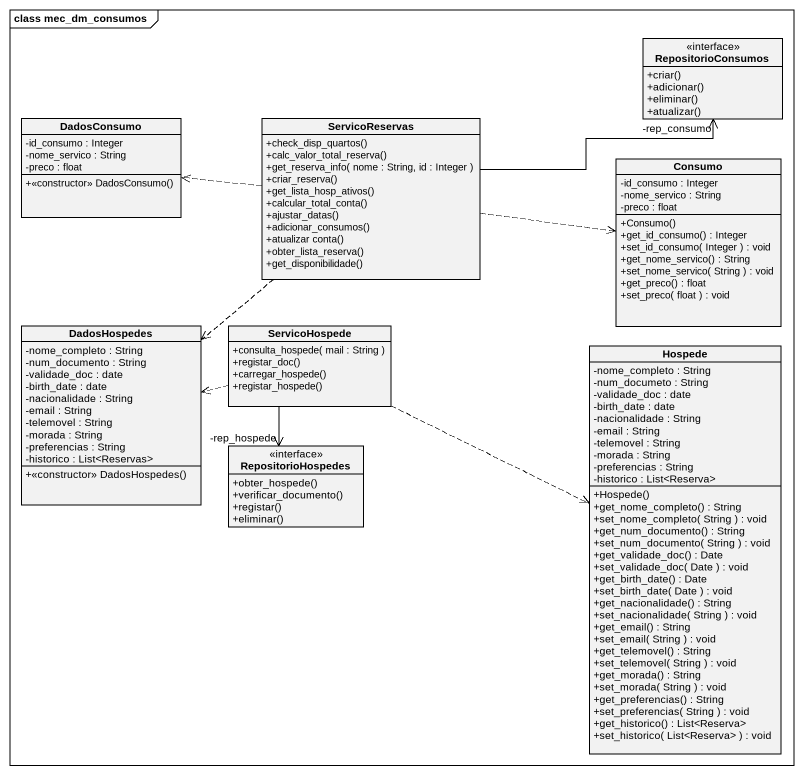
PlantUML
@startuml
mainframe class mec_dm_consumos
hide circle
hide empty members
skinparam classAttributeIconSize 0
interface RepositorioConsumos {
  +criar()
  +adicionar()
  +eliminar()
  +atualizar()
}
class DadosConsumo {
  -id_consumo : Integer
  -nome_servico : String
  -preco : float
  +<<constructor>> DadosConsumo()
}
class ServicoReservas {
  +check_disp_quartos()
  +calc_valor_total_reserva()
  +get_reserva_info( nome : String, id : Integer )
  +criar_reserva()
  +get_lista_hosp_ativos()
  +calcular_total_conta()
  +ajustar_datas()
  +adicionar_consumos()
  +atualizar conta()
  +obter_lista_reserva()
  +get_disponibilidade()
}
class Consumo {
  -id_consumo : Integer
  -nome_servico : String
  -preco : float
  +Consumo()
  +get_id_consumo() : Integer
  +set_id_consumo( Integer ) : void
  +get_nome_servico() : String
  +set_nome_servico( String ) : void
  +get_preco() : float
  +set_preco( float ) : void
}
class DadosHospedes {
  -nome_completo : String
  -num_documento : String
  -validade_doc : date
  -birth_date : date
  -nacionalidade : String
  -email : String
  -telemovel : String
  -morada : String
  -preferencias : String
  -historico : List<Reservas>
  +<<constructor>> DadosHospedes()
}
class ServicoHospede {
  +consulta_hospede( mail : String )
  +registar_doc()
  +carregar_hospede()
  +registar_hospede()
}
class Hospede {
  -nome_completo : String
  -num_documeto : String
  -validade_doc : date
  -birth_date : date
  -nacionalidade : String
  -email : String
  -telemovel : String
  -morada : String
  -preferencias : String
  -historico : List<Reserva>
  +Hospede()
  +get_nome_completo() : String
  +set_nome_completo( String ) : void
  +get_num_documento() : String
  +set_num_documento( String ) : void
  +get_validade_doc() : Date
  +set_validade_doc( Date ) : void
  +get_birth_date() : Date
  +set_birth_date( Date ) : void
  +get_nacionalidade() : String
  +set_nacionalidade( String ) : void
  +get_email() : String
  +set_email( String ) : void
  +get_telemovel() : String
  +set_telemovel( String ) : void
  +get_morada() : String
  +set_morada( String ) : void
  +get_preferencias() : String
  +set_preferencias( String ) : void
  +get_historico() : List<Reserva>
  +set_historico( List<Reserva> ) : void
}
interface RepositorioHospedes {
  +obter_hospede()
  +verificar_documento()
  +registar()
  +eliminar()
}
ServicoReservas -right-> "-rep_consumo" RepositorioConsumos
ServicoReservas .left.> DadosConsumo
ServicoReservas .right.> Consumo
ServicoReservas ..> DadosHospedes
ServicoHospede .left.> DadosHospedes
ServicoHospede .right.> Hospede
ServicoHospede --> "-rep_hospede" RepositorioHospedes
@enduml
